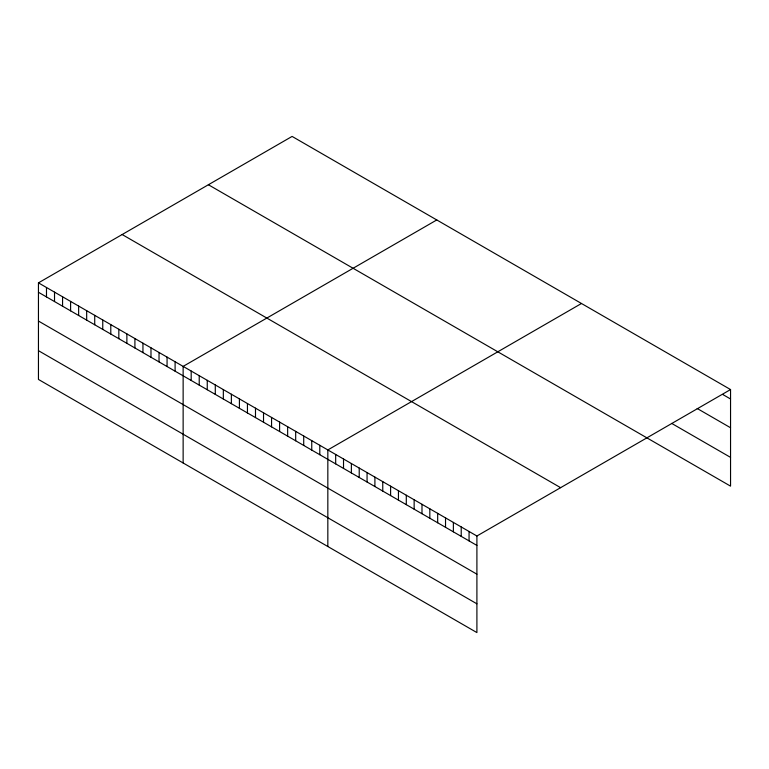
<?xml version="1.0" encoding="UTF-8"?>
<svg xmlns="http://www.w3.org/2000/svg" width="769" height="769" viewBox="0 0 769 769"><rect width="100%" height="100%" fill="white"/><g stroke="black" fill="none" stroke-linecap="round" stroke-linejoin="round"><path stroke-width="1.15" d="M38.45 282.857L476.905 536.003L476.905 632.579L38.45 379.444L38.45 282.857L292.095 136.421L730.55 389.556L730.55 486.143L208.389 184.743M436.782 219.953L183.137 366.39L183.137 462.976M581.47 303.495L327.834 449.932L327.834 546.509M476.905 536.003L730.55 389.556M722.706 394.459L730.55 398.986M697.204 408.493L730.55 427.747M671.702 423.411L730.55 457.382M122.156 234.535L560.611 487.671M38.45 292.278L476.905 545.423M38.45 321.048L476.905 574.183M38.45 350.674L476.905 603.819M469.061 531.466L469.061 540.895M461.217 526.938L461.217 536.368M453.374 522.411L453.374 531.831M445.53 517.883L445.53 527.303M437.676 513.346L437.676 522.776M429.833 508.818L429.833 518.248M421.989 504.291L421.989 513.711M414.145 499.763L414.145 509.184M406.292 495.226L406.292 504.656M398.448 490.699L398.448 500.129M390.604 486.171L390.604 495.592M382.76 481.644L382.76 491.064M374.907 477.107L374.907 486.537M367.063 472.579L367.063 482.009M359.219 468.052L359.219 477.472M351.375 463.524L351.375 472.945M343.522 458.987L343.522 468.417M335.678 454.46L335.678 463.89M319.798 445.289L319.798 454.71M311.753 440.647L311.753 450.076M303.717 436.004L303.717 445.434M295.681 431.371L295.681 440.791M287.644 426.728L287.644 436.148M279.599 422.085L279.599 431.505M271.563 417.442L271.563 426.872M263.527 412.799L263.527 422.229M255.491 408.166L255.491 417.586M247.445 403.523L247.445 412.943M239.409 398.88L239.409 408.301M231.373 394.237L231.373 403.667M223.337 389.595L223.337 399.024M215.291 384.961L215.291 394.382M207.255 380.319L207.255 389.739M199.219 375.676L199.219 385.096M191.183 371.033L191.183 380.463M175.101 361.757L175.101 371.177M167.065 357.114L167.065 366.534M159.029 352.471L159.029 361.891M150.984 347.828L150.984 357.258M142.947 343.185L142.947 352.615M134.911 338.552L134.911 347.973M126.875 333.909L126.875 343.33M118.83 329.267L118.83 338.687M110.794 324.624L110.794 334.054M102.758 319.981L102.758 329.411M94.722 315.348L94.722 324.768M86.676 310.705L86.676 320.125M78.64 306.062L78.64 315.482M70.604 301.419L70.604 310.849M62.568 296.776L62.568 306.206M54.522 292.133L54.522 301.563M46.486 287.5L46.486 296.921"/></g></svg>
